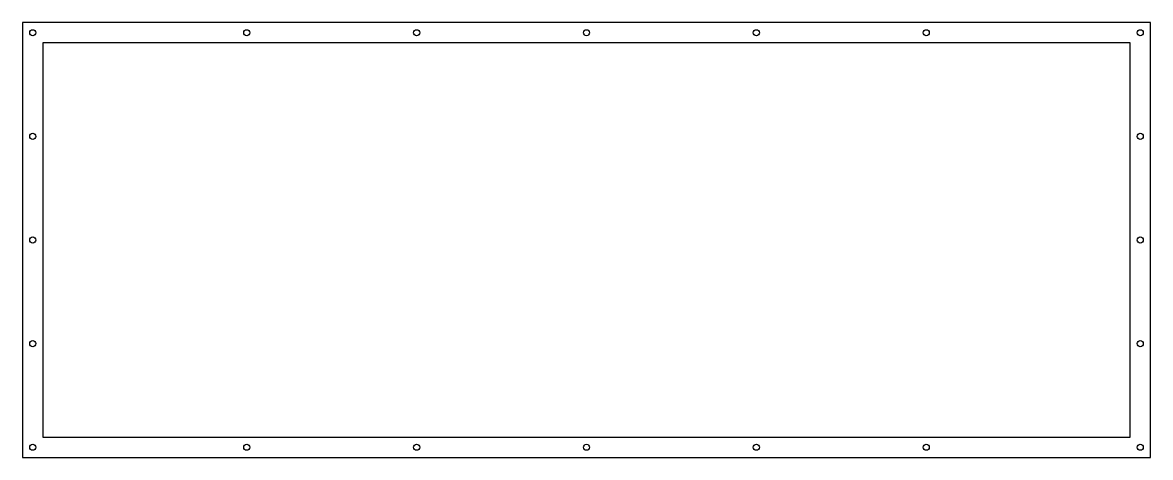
# Model space of a CAD drawing. Header units: millimetres. Extents: x -830 to 830, y -320 to 320.
import ezdxf

# ---------------------------------------------------------------- set-up
doc = ezdxf.new("R2010")
doc.units = ezdxf.units.MM

msp = doc.modelspace()

# ---------------------------------------------------------------- linework, layer by layer
at = {"color": 7, "linetype": 'Continuous', "lineweight": 25}
for p, q in [((830, 320), (-830, 320)), ((-830, 320), (-830, -320)), ((830, -320), (830, 320)), ((-800, 290), (-800, -290)), ((800, 290), (-800, 290)), ((800, -290), (800, 290)), ((-800, -290), (800, -290)), ((-830, -320), (830, -320))]:
    msp.add_line(p, q, dxfattribs=at)
for centre in [(-815, 305), (-500, 305), (-250, 305), (0, 305), (250, 305), (500, 305), (815, 305), (-815, 152.5), (815, 152.5), (-815, 0), (815, 0), (-815, -152.5), (815, -152.5), (-815, -305), (-500, -305), (-250, -305), (0, -305), (250, -305), (500, -305), (815, -305)]:
    msp.add_circle(centre, 4.5, dxfattribs=at)

doc.saveas('drawing.dxf')
